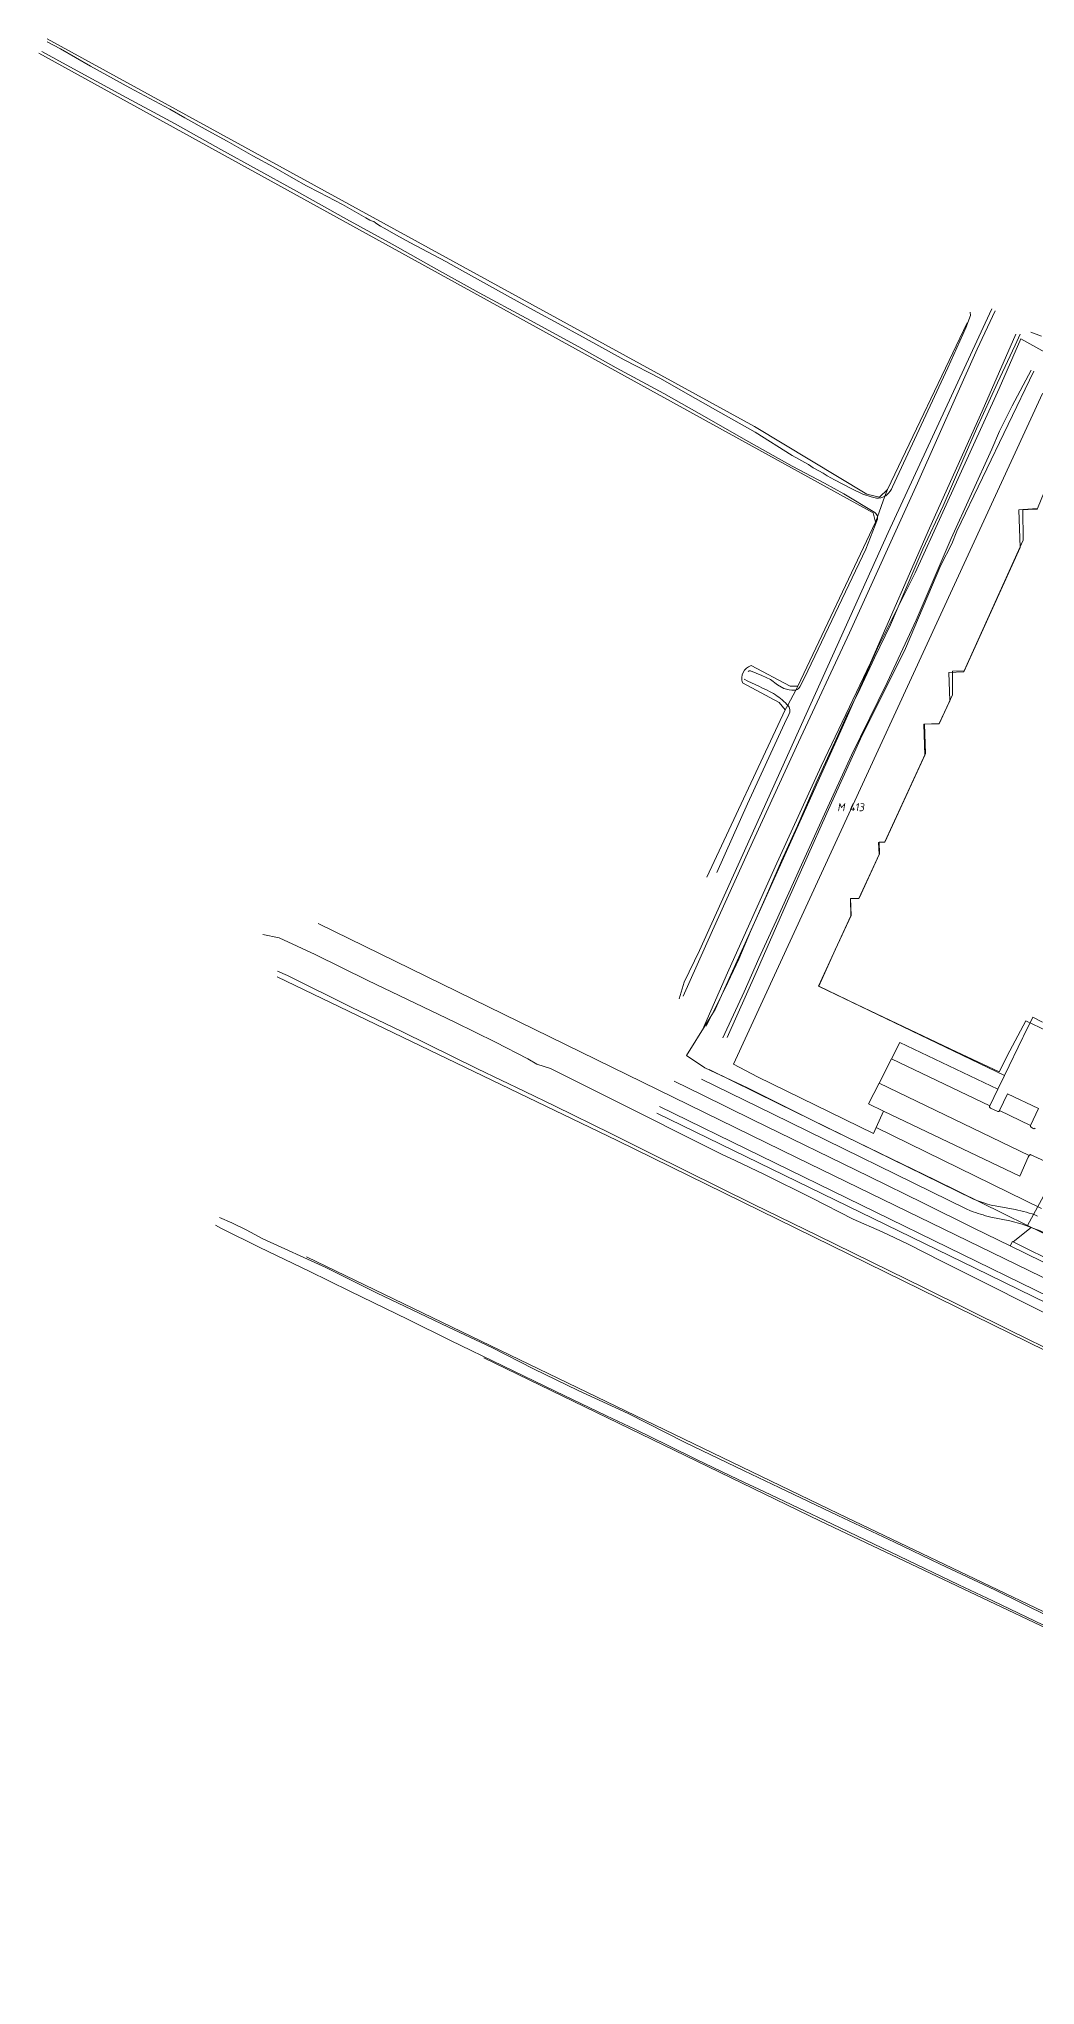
# Model space of a CAD drawing. Header units: metres. Extents: x 152715 to 153336, y 472170 to 473297.
# Drawn here: x 152715.2 to 152939.2, y 472859.5 to 473297.3 of the extents above; entities that cross this region are included whole.
import ezdxf
from ezdxf.enums import TextEntityAlignment as Align
from ezdxf.lldxf.tags import DXFTag

# ---------------------------------------------------------------- set-up
doc = ezdxf.new("R2010")
doc.units = ezdxf.units.M
doc.layers.add('B-WE-KG-GRENS_KADASTRAAL-G', color=150, linetype='KG-KADASTRAAL-SO', lineweight=18)
doc.layers.add('B-WE-OG-TOPOGRAFIE-G', color=8, linetype='Continuous', lineweight=0)
doc.layers.add('B-WE-KG-GRENS_KADASTRAAL-S', color=7, linetype='Continuous')
doc.styles.add('NLCS-ISO', font='', dxfattribs={"height": 1.8})
doc.styles.get("Standard").update_dxf_attribs({"font": 'arial.ttf'})
doc.styles.get('NLCS-ISO').set_extended_font_data('NLCS-ISO')
tags = doc.linetypes.add('KG-KADASTRAAL-SO', pattern='A,5.5,-2,["K",Standard,S=1.8,R=0,X=0,Y=-0.9],-2,5.5,-2,[5,NLCS.SHX,S=0.75,R=0,X=0,Y=0],-2', length=19).pattern_tags.tags
tags[6] = DXFTag(74, 10)

# ---------------------------------------------------------------- blocks, each defined once
blk = doc.blocks.new('SKG-PERCEELNUMMER-SO')
at = {"style": 'NLCS-ISO', "oblique": 10, "flags": 1}
for tag, p in [('GEMEENTECODE', (0, 2.55)), ('PERCEELGROOTTE', (0, -2.45))]:
    blk.add_attdef(tag, text='', height=1.8, dxfattribs=at).set_placement(p, align=Align.MIDDLE_CENTER)
at = {"style": 'NLCS-ISO', "oblique": 10}
blk.add_attdef('SECTIE', text='', height=1.8, dxfattribs=at).set_placement((-0.5, 0), align=Align.MIDDLE_RIGHT)
blk.add_attdef('PERCEELNUMMER', text='', height=1.8, dxfattribs=at).set_placement((0.5, 0), align=Align.MIDDLE_LEFT)

msp = doc.modelspace()

# ---------------------------------------------------------------- linework, layer by layer
at = {"layer": 'B-WE-KG-GRENS_KADASTRAAL-G'}
for points in [[(152865.394, 473076), (152867.236, 473078.975), (152877.126, 473100.874), (152895.492, 473141.611), (152903.734, 473160.213), (152912.211, 473177.167), (152918.441, 473190.865), (152931.156, 473218.651), (152936.018, 473229.803)], [(152936.018, 473229.803), (152973.761, 473208.825), (152992.362, 473198.726)], [(152917.64, 473143.23), (152920.646, 473149.767), (152920.622, 473155.054), (152923.265, 473155.169), (152936.552, 473184.515), (152936.418, 473191.428), (152939.772, 473191.648), (152945.101, 473204.688), (152968.947, 473192.501), (152969.657, 473192.708), (152969.966, 473191.997), (152985.446, 473184.16)], [(152914.566, 473136.543), (152914.347, 473143.126), (152917.64, 473143.23)], [(152905.423, 473116.658), (152914.566, 473136.543)], [(152904.208, 473114.016), (152904.152, 473116.614), (152905.423, 473116.658)], [(152899.613, 473104.022), (152904.208, 473114.016)], [(152897.802, 473100.081), (152897.668, 473103.958), (152899.613, 473104.022)], [(152894.27, 473092.398), (152897.802, 473100.081)], [(152952.002, 473069.398), (152943.45, 473073.427), (152937.112, 473076.412), (152933.541, 473069.701), (152931.116, 473064.952), (152921.509, 473069.443), (152899.076, 473080.131), (152890.543, 473084.213), (152894.27, 473092.398)], [(152937.5, 473030.368), (152932.021, 473033.094), (152916.777, 473040.571), (152891.777, 473052.763), (152874.485, 473061.362), (152864.947, 473065.833), (152860.807, 473068.592), (152865.394, 473076)], [(152937.5, 473030.368), (152941.994, 473038.641), (152941.842, 473038.716)], [(153106.821, 472947.626), (153093.103, 472954.376), (153072.809, 472964.233), (153054.989, 472972.792), (153041.073, 472979.75), (153015.501, 472992.369), (152994.337, 473002.661), (152974.601, 473012.208), (152954.458, 473022.14), (152943.227, 473027.644), (152937.5, 473030.368)]]:
    msp.add_lwpolyline(points, dxfattribs=at)
at = {"layer": 'B-WE-OG-TOPOGRAFIE-G'}
for points in [[(152903.505, 473194), (152902.338, 473194.245), (152900.431, 473194.905), (152897.801, 473196.142), (152894.067, 473198.097), (152892.419, 473198.983), (152891.563, 473199.622), (152890.546, 473200.157), (152889.326, 473200.807), (152888.216, 473201.584), (152884.574, 473203.563), (152876.234, 473208.803), (152867.296, 473213.877), (152860.55, 473217.703), (152854.959, 473220.862), (152846.818, 473225.06), (152838.238, 473229.796), (152831.087, 473233.683), (152828.01, 473235.331), (152821.18, 473239.145), (152815.819, 473242.1), (152809.045, 473245.885), (152806.672, 473247.174), (152798.549, 473251.473), (152795.585, 473253.151), (152792.822, 473254.689), (152791.964, 473255.192), (152791.367, 473255.567), (152790.868, 473255.913), (152790.503, 473256.173), (152790.199, 473256.288), (152789.615, 473256.524), (152788.66, 473257.02), (152783.408, 473260.055), (152778.272, 473262.706), (152775.327, 473264.196), (152772.377, 473265.898), (152767.984, 473268.46), (152763.274, 473270.955), (152757.48, 473274.268), (152753.184, 473276.623), (152747.993, 473279.542), (152744.615, 473281.462), (152735.585, 473286.257), (152726.749, 473291.144), (152719.988, 473295.033), (152716.976, 473296.582)], [(152716.989, 473297.269), (152876.09, 473210.084), (152901.357, 473194.871), (152904.191, 473194.235), (152905.988, 473195.929)], [(152903.323, 473188.576), (152902.794, 473190.693), (152715.153, 473294.029)], [(152903.16, 473190.725), (152896.222, 473194.953), (152891.87, 473197.357), (152884.55, 473201.202), (152873.657, 473207.288), (152865.387, 473212.079), (152855.723, 473217.493), (152844.981, 473223.313), (152836.565, 473227.981), (152824.772, 473234.473), (152814.153, 473240.195), (152804.538, 473245.475), (152794.607, 473251.113), (152784.359, 473256.721), (152772.431, 473263.425), (152756.068, 473272.417), (152745.789, 473278.158), (152733.941, 473284.516), (152722.081, 473291.025), (152715.795, 473294.41)], [(152860.035, 473082.006), (152866.656, 473096.715), (152874.879, 473114.955), (152886.025, 473139.105), (152897.494, 473163.68), (152912.777, 473197.336), (152926.145, 473227.527), (152930.192, 473236.145)], [(152905.988, 473195.929), (152923.921, 473233.385)], [(152929.452, 473236.546), (152928.918, 473235.444), (152906.185, 473186.278)], [(152907.167, 473196.542), (152919.554, 473223.302), (152923.612, 473232.31), (152924.65, 473235.069), (152924.592, 473235.836)], [(152864.422, 473074.423), (152869.993, 473087.234), (152880.729, 473111.071), (152891.11, 473133.671), (152902.202, 473156.926), (152915.45, 473187.256), (152927.328, 473213.563), (152934.884, 473230.899)], [(152865.232, 473075.208), (152869.498, 473083.76), (152872.561, 473090.311), (152875.173, 473096.49), (152878.693, 473104.424), (152882.199, 473112.422), (152885.77, 473120.297), (152889.97, 473129.921), (152894.198, 473139.07), (152896.73, 473144.819), (152899.827, 473151.182), (152903.119, 473158.103), (152906.666, 473165.498), (152909.918, 473173.04), (152913.932, 473182.498), (152918.562, 473192.277), (152922.961, 473202.549), (152926.044, 473209.605), (152930.759, 473219.884), (152934.706, 473228.378), (152935.82, 473230.842)], [(152938.209, 473231.303), (152940.651, 473230.39)], [(152938.333, 473222.737), (152934.016, 473214.724), (152931.235, 473209.014), (152929.509, 473205.024), (152920.354, 473184.939), (152912.437, 473166.566), (152905.916, 473152.534), (152897.934, 473136.197), (152892.622, 473124.529), (152886.314, 473110.657), (152880.989, 473098.915), (152877.088, 473090.45), (152873.759, 473082.98), (152869.417, 473073.538), (152868.973, 473072.586)], [(152938.901, 473222.552), (152921.611, 473186.565)], [(153062.414, 473151.227), (152940.892, 473217.502), (152871.36, 473066.64)], [(152905.438, 473194.411), (152903.756, 473189.771)], [(152905.438, 473194.411), (152905.988, 473195.929)], [(152903.323, 473188.576), (152903.756, 473189.771)], [(152935.53, 473191.35), (152939.713, 473191.489)], [(152935.814, 473182.908), (152935.53, 473191.35)], [(152906.185, 473186.278), (152863.691, 473092.214), (152860.311, 473085.115), (152859.128, 473081.347)], [(152885.86, 473151.667), (152903.323, 473188.576)], [(152886.327, 473151.55), (152887.371, 473153.565), (152901.157, 473182.492), (152903.722, 473189.243)], [(152921.611, 473186.565), (152920.446, 473183.723)], [(152899.944, 473139.84), (152910.038, 473160.16), (152918.033, 473178.915), (152920.446, 473183.723)], [(152923.199, 473154.907), (152935.814, 473182.908)], [(152875.17, 473155.106), (152877.772, 473154.056), (152879.669, 473153.172), (152881.279, 473152.001), (152882.672, 473151.2)], [(152875.319, 473156.324), (152884.141, 473151.667), (152885.86, 473151.667)], [(152919.79, 473154.79), (152923.199, 473154.907)], [(152919.996, 473148.366), (152919.79, 473154.79)], [(152882.998, 473146.407), (152881.675, 473147.995), (152873.364, 473152.454)], [(152883.561, 473147.441), (152885.403, 473150.827)], [(152885.403, 473150.827), (152885.86, 473151.667)], [(152865.403, 473108.704), (152882.998, 473146.407)], [(152883.561, 473147.441), (152882.998, 473146.407)], [(152917.664, 473143.281), (152919.996, 473148.366)], [(152867.648, 473109.807), (152874.499, 473125.201), (152882.837, 473143.302), (152883.802, 473145.337)], [(152914.152, 473143.162), (152917.664, 473143.281)], [(152914.388, 473136.156), (152914.152, 473143.162)], [(152899.944, 473139.84), (152892.376, 473123.165)], [(152905.402, 473116.61), (152914.388, 473136.156)], [(152892.376, 473123.165), (152883.527, 473103.327)], [(152904.02, 473116.56), (152905.402, 473116.61)], [(152904.117, 473113.815), (152904.02, 473116.56)], [(152899.574, 473103.934), (152904.117, 473113.815)], [(152883.527, 473103.327), (152876.441, 473087.279)], [(152897.663, 473103.868), (152899.574, 473103.934)], [(152897.798, 473100.072), (152897.663, 473103.868)], [(152777.948, 473098.296), (152885.656, 473045.645)], [(152890.501, 473084.199), (152897.798, 473100.072)], [(152765.541, 473095.827), (152769.166, 473095.087), (152777.265, 473091.349), (152789.102, 473085.488), (152808.716, 473076.12), (152817.876, 473071.62), (152825.122, 473067.882), (152827.175, 473066.682), (152830.221, 473065.69), (152843.12, 473059.229), (152868.64, 473046.423), (152871.732, 473045.015), (152878.355, 473041.831), (152888.946, 473036.616), (152898.291, 473031.816), (152904.775, 473028.955), (152910.52, 473026.256), (152918.32, 473022.31), (152927.572, 473017.672), (152949.332, 473006.711)], [(153133.687, 472908.161), (153082.769, 472933.223), (152997.838, 472974.631), (152845.173, 473049.508), (152768.708, 473086.285)], [(152956.675, 472995.448), (152933.454, 473006.864), (152914.381, 473016.318), (152890.228, 473028.104), (152875.945, 473035.147), (152852.774, 473046.603), (152843.748, 473051.093), (152831.227, 473057.225), (152824.467, 473060.506), (152813.82, 473065.624), (152796.956, 473073.979), (152785.375, 473079.485), (152771.053, 473086.588), (152768.847, 473087.622)], [(152876.441, 473087.279), (152869.945, 473072.707)], [(152890.501, 473084.199), (152932.327, 473064.133)], [(152936.622, 473072.956), (152938.719, 473077.215), (152940.883, 473076.151)], [(152930.83, 473061.057), (152908.801, 473071.57), (152906.891, 473067.91)], [(152932.327, 473064.133), (152936.476, 473072.656)], [(152936.476, 473072.656), (152936.622, 473072.956)], [(152906.891, 473067.91), (152904.147, 473062.405)], [(152906.891, 473067.91), (152929.002, 473057.297)], [(152858.046, 473062.886), (152864.35, 473059.81), (152875.72, 473054.19), (152901.9, 473041.38), (152914.14, 473035.43), (152925.45, 473029.78)], [(152864.19, 473063.27), (152880.329, 473055.439), (152923.72, 473034.17)], [(152865.91, 473065.45), (152881.449, 473057.859), (152925.19, 473036.42)], [(152871.36, 473066.64), (152876.76, 473063.83), (152902.832, 473051.064)], [(152930.83, 473061.057), (152932.327, 473064.133)], [(152904.147, 473062.405), (152901.759, 473057.717), (152905.137, 473056.107)], [(152904.147, 473062.405), (152937.879, 473046.14)], [(152929.002, 473057.297), (152930.83, 473061.057)], [(152938.135, 473052.852), (152939.997, 473056.691), (152932.973, 473060.013), (152931.222, 473056.217)], [(152854.139, 473055.66), (152925.73, 473020.79), (152968.265, 473000)], [(152971.646, 473000), (152922.84, 473023.83), (152854.751, 473057.122)], [(152903.474, 473052.468), (152905.137, 473056.107)], [(152905.137, 473056.107), (152935.743, 473041.522), (152937.682, 473045.745), (152937.879, 473046.14)], [(152929.002, 473057.297), (152928.971, 473057.232)], [(152929.137, 473056.807), (152930.81, 473056.013)], [(152931.194, 473056.156), (152931.222, 473056.217)], [(152931.222, 473056.217), (152938.135, 473052.852)], [(152902.832, 473051.064), (152903.474, 473052.468)], [(152940.608, 473034.219), (152903.474, 473052.468)], [(152938.79, 473052.189), (152938.285, 473052.475)], [(153064.016, 472958.841), (152885.656, 473045.645)], [(152938.264, 473046.296), (152942.084, 473044.571)], [(152925.19, 473036.42), (152926.074, 473035.988)], [(152942.477, 472942.356), (152930.176, 472948.418), (152917.829, 472954.227), (152907.589, 472959.167), (152894.802, 472965.143), (152881.671, 472971.447), (152873.807, 472975.175), (152860.496, 472981.548), (152847.655, 472988.068), (152836.446, 472993.301), (152826.417, 472998.13), (152817.005, 473002.918), (152807.267, 473007.52), (152800.663, 473010.697), (152791.049, 473015.28), (152779.67, 473020.915), (152765.545, 473027.373), (152761.74, 473029.424), (152758.529, 473031.018), (152755.763, 473032.198)], [(152923.72, 473034.17), (152924.687, 473033.697)], [(152927.912, 473035.382), (152926.074, 473035.988)], [(152938.333, 473029.955), (152936.301, 473030.708), (152933.519, 473031.422), (152929.225, 473032.278)], [(152934.703, 473034), (152930.245, 473034.792)], [(152944.831, 472938.72), (152929.678, 472945.977), (152922.051, 472949.55), (152908.659, 472956.024), (152893.521, 472963.305), (152878.377, 472970.471), (152872.419, 472973.232), (152862.928, 472977.863), (152856.691, 472980.878), (152849.144, 472984.593), (152842.804, 472987.595), (152831.243, 472993.14), (152819.49, 472998.859), (152807.728, 473004.536), (152798.186, 473009.275), (152785.102, 473015.583), (152775.945, 473020.114), (152764.807, 473025.416), (152756.215, 473029.68), (152754.879, 473030.477)], [(152925.45, 473029.78), (152933.621, 473025.791)], [(152938.333, 473029.955), (152934.277, 473026.685)], [(152943.996, 473027.378), (152943.044, 473027.937), (152940.379, 473029.197), (152938.333, 473029.955)], [(152775.323, 473023.314), (152895.047, 472965.503), (152975.083, 472927.27), (153111.344, 472863.109)], [(152934.277, 473026.685), (152934.1, 473026.772), (152933.621, 473025.791)], [(152933.621, 473025.791), (152944.484, 473020.486)], [(152934.277, 473026.685), (152944.874, 473021.464)], [(152815.218, 473000.62), (152890.941, 472963.878), (152979.769, 472921.788), (153079.882, 472873.856), (153109.939, 472859.548)]]:
    msp.add_lwpolyline(points, dxfattribs=at)
for points in [[(152903.505, 473194, 0.157801605), (152905.438, 473194.411)], [(152905.438, 473194.411, 0.035577088), (152905.819, 473194.668)], [(152905.819, 473194.668, 0.11623555), (152907.167, 473196.542)], [(152903.756, 473189.771, 0.21654735), (152903.16, 473190.725)], [(152903.722, 473189.243, 0.098321719), (152903.756, 473189.771)], [(152875.319, 473156.324, 0.410104633), (152873.364, 473152.454)], [(152875.17, 473155.106, 0.33985668), (152874.695, 473155.028)], [(152880.402, 473150.007, 0.012959049), (152873.762, 473153.236)], [(152882.672, 473151.2, 0.110127256), (152885.112, 473150.785)], [(152885.112, 473150.785, 0.048586333), (152885.403, 473150.827)], [(152885.403, 473150.827, 0.212076694), (152886.327, 473151.55)], [(152883.385, 473147.601, 0.058359593), (152880.402, 473150.007)], [(152883.561, 473147.441, 0.03507434), (152883.385, 473147.601)], [(152883.802, 473145.337, 0.335973811), (152883.561, 473147.441)], [(152928.971, 473057.232, 0.404561883), (152929.137, 473056.807)], [(152930.81, 473056.013, 0.408457069), (152931.194, 473056.156)], [(152938.135, 473052.852, 0.355149961), (152938.285, 473052.475)], [(152938.79, 473052.189, 0.419508313), (152939.2, 473052.251)], [(152938.264, 473046.296, 0.452397597), (152937.879, 473046.14)], [(152924.687, 473033.697, 0.019622856), (152929.225, 473032.278)], [(152927.912, 473035.382, 0.071256923), (152930.245, 473034.792)], [(152939.752, 473032.518, 0.047563837), (152934.703, 473034)]]:
    msp.add_lwpolyline(points, format="xyb", dxfattribs=at)

# ---------------------------------------------------------------- block references
at = {"layer": 'B-WE-KG-GRENS_KADASTRAAL-S'}
msp.add_blockref('SKG-PERCEELNUMMER-SO', (152896.885, 473124.467), dxfattribs=at).add_auto_attribs({'PERCEELNUMMER': '413', 'SECTIE': 'M'})

doc.saveas('drawing.dxf')
